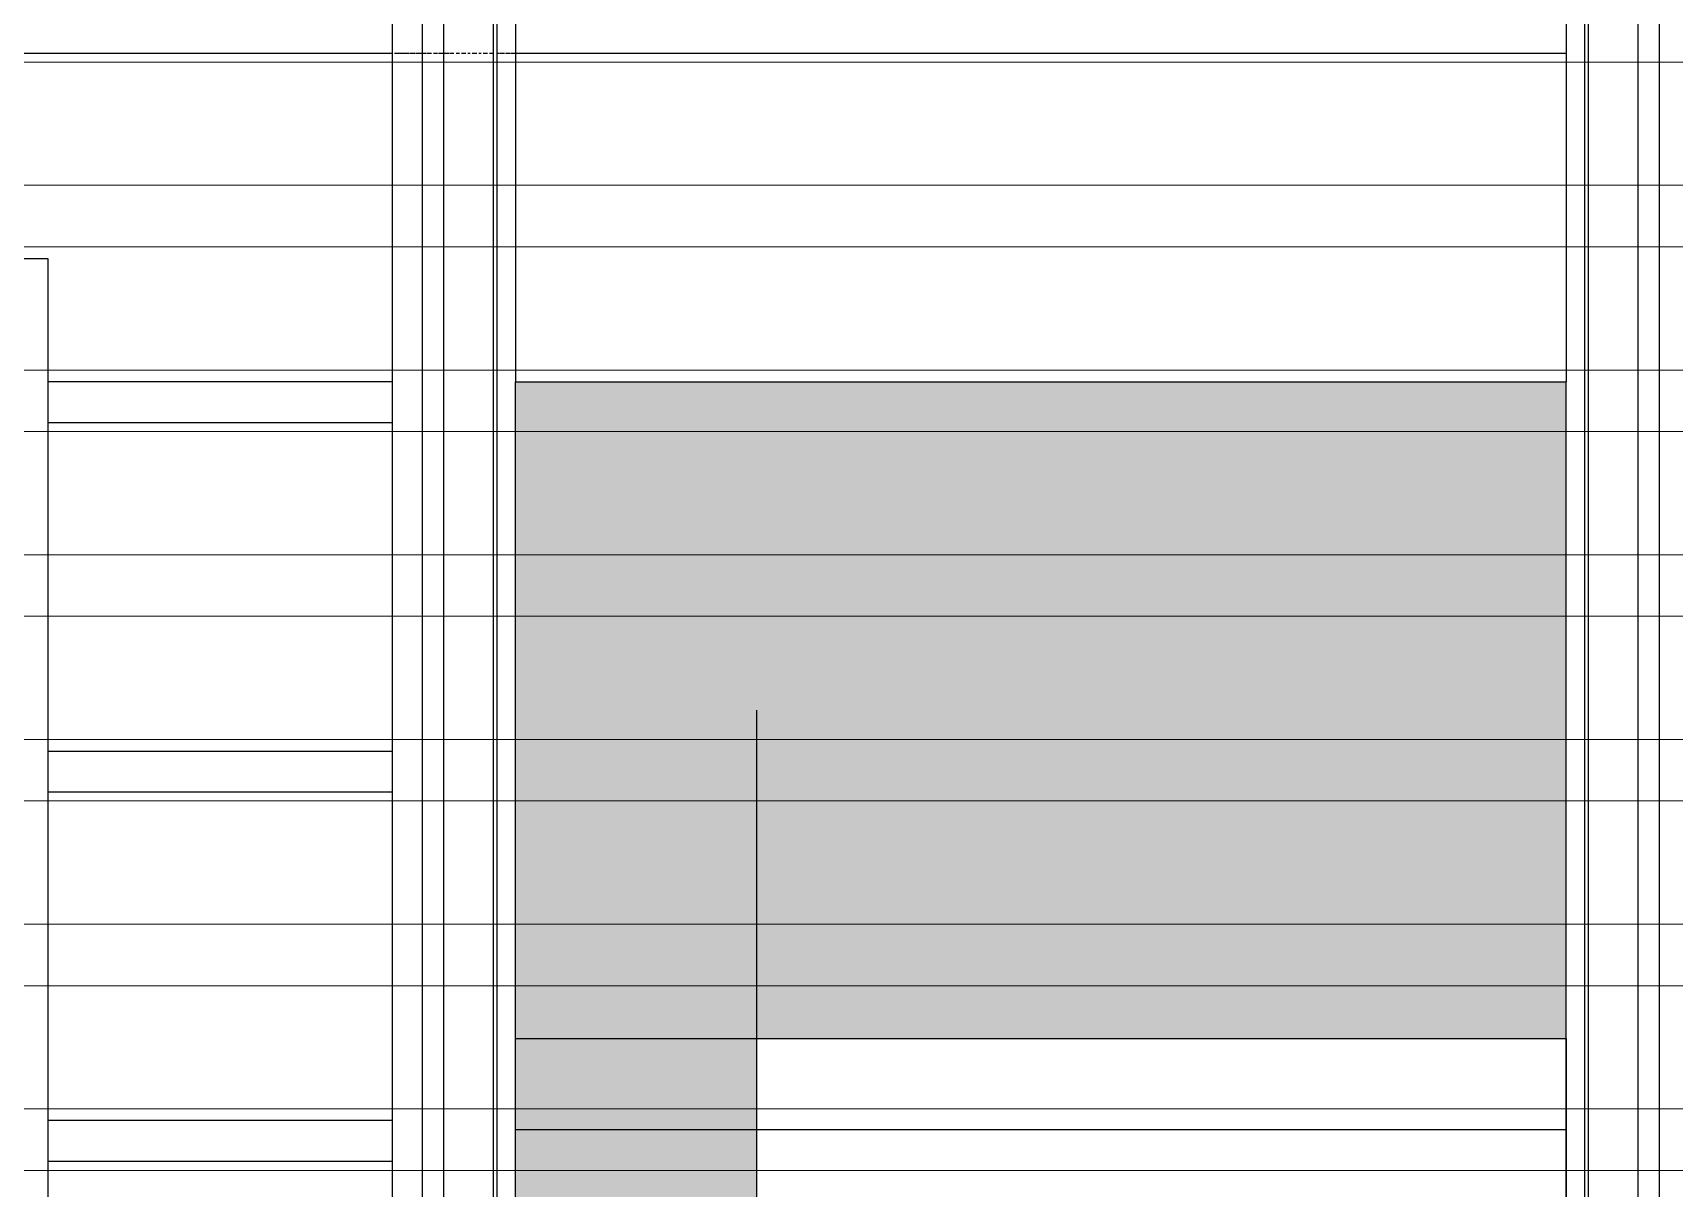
# Model space of a CAD drawing. Header units: inches. Extents: x 37.8 to 126.9, y 5.9 to 51.9.
# Drawn here: x 109.37 to 111.37, y 28.96 to 30.367 of the extents above; entities that cross this region are included whole.
import ezdxf

# ---------------------------------------------------------------- set-up
doc = ezdxf.new("R2010")
doc.units = ezdxf.units.IN
doc.header["$MEASUREMENT"] = 0
doc.layers.add('hatch', color=45, linetype='Continuous', lineweight=9)
doc.layers.add('LAYER1', color=8, linetype='Continuous', lineweight=9)

msp = doc.modelspace()

# ---------------------------------------------------------------- hatches: boundary and pattern name
h = msp.add_hatch(color=0)
h.dxf.hatch_style = 1
h.paths.add_polyline_path([(110.25155, 29.54228), (111.23803, 29.54228), (111.23803, 29.94228), (109.95803, 29.94228), (109.95803, 29.79228), (109.95803, 29.74228), (109.95803, 29.34228), (109.95803, 29.29228), (109.95803, 28.89228), (109.95803, 28.84228), (109.95803, 28.44228), (109.95803, 28.39228), (110.25155, 28.39228)])
h = msp.add_hatch(color=0)
h.dxf.hatch_style = 1
h.paths.add_polyline_path([(109.95803, 29.14228), (110.25155, 29.14228), (110.25155, 29.54228), (111.23803, 29.54228), (111.23803, 29.94228), (109.95803, 29.94228), (109.95803, 29.79228), (109.95803, 29.74228), (109.95803, 29.34228)])
at = {"true_color": 0x9898cc}
h = msp.add_hatch(dxfattribs=at)
h.set_pattern_fill('ANSI31', color=253, angle=135)
h.set_pattern_definition([(180, (290.93332, 353.28142), (-1e-17, -0.125), [])])
h.paths.add_polyline_path([(111.23803, 29.14228), (109.95803, 29.14228), (109.95803, 28.44228), (111.23803, 28.44228)])
at = {"layer": 'hatch'}
h = msp.add_hatch(color=256, dxfattribs=at)
h.dxf.hatch_style = 1
h.set_gradient(color1=(149, 180, 223), color2=(188, 208, 235), one_color=1, tint=0.83, name='INVCURVED')
h.paths.add_polyline_path([(110.25155, 29.14228), (111.23803, 29.14228), (111.23803, 29.54228), (110.25155, 29.54228)])
at = {"layer": 'LAYER1', "true_color": 0xc2b093}
h = msp.add_hatch(dxfattribs=at)
h.set_pattern_fill('ANSI32', color=253, scale=0.6, angle=135)
h.set_pattern_definition([(180, (290.93332, 359.28142), (-1e-17, -0.225), []), (180, (290.85832, 359.35642), (-1e-17, -0.225), [])])
h.paths.add_polyline_path([(106.05653, 37.34228), (106.05653, 37.54228), (106.05653, 37.59228), (106.05653, 37.99228), (106.05653, 38.04228), (106.05653, 38.44228), (106.05653, 38.49228), (106.05653, 38.84228), (107.05653, 38.84228), (107.05653, 38.49228), (107.05653, 38.44228), (107.05653, 38.04228), (107.05653, 37.99228), (107.05653, 37.59228), (107.05653, 37.54228), (107.05653, 37.34228)], flags=16)
h.paths.add_polyline_path([(107.99803, 37.34228), (107.99803, 37.54228), (107.99803, 37.59228), (107.99803, 37.99228), (107.99803, 38.04228), (107.99803, 38.44228), (107.99803, 38.49228), (107.99803, 38.84228), (108.99803, 38.84228), (108.99803, 38.49228), (108.99803, 38.44228), (108.99803, 38.04228), (108.99803, 37.99228), (108.99803, 37.59228), (108.99803, 37.54228), (108.99803, 37.34228)], flags=16)
h.paths.add_polyline_path([(116.59064, 26.14228), (116.59064, 26.94228), (117.19803, 26.94228), (117.19803, 26.14228)])
h.paths.add_polyline_path([(117.39803, 37.34228), (109.19803, 37.34228), (109.19803, 40.69228), (109.19803, 40.99228), (104.09803, 40.99228), (104.09803, 37.34228), (102.15807, 37.34228), (102.15807, 20.54228), (107.51799, 20.54228), (107.51799, 22.74228), (108.71799, 22.74228), (108.71799, 20.54228), (108.91799, 20.54228), (108.91799, 22.74228), (112.11799, 22.74228), (112.11799, 20.54228), (117.39803, 20.54228)])

# ---------------------------------------------------------------- linework, layer by layer
for p, q in [((109.80803, 30.34228), (109.80803, 30.39228)), ((109.84453, 30.34228), (109.84453, 30.39228)), ((109.87053, 30.34228), (109.87053, 30.39228)), ((109.93122, 30.34228), (109.93122, 30.39228)), ((109.93553, 30.34228), (109.93553, 30.39228)), ((109.95803, 30.39228), (109.95803, 30.34228)), ((111.23803, 30.39228), (111.23803, 30.34228)), ((111.26053, 30.39228), (111.26053, 30.34228)), ((111.26484, 30.39228), (111.26484, 30.34228)), ((111.32553, 30.39228), (111.32553, 30.34228)), ((111.35153, 30.39228), (111.35153, 30.34228)), ((109.80803, 30.34228), (102.15803, 30.34228)), ((109.80803, 29.94228), (109.80803, 30.34228)), ((109.81525, 30.34228), (109.81037, 30.34228)), ((109.8221, 30.34228), (109.81588, 30.34228)), ((109.82891, 30.34228), (109.82284, 30.34228)), ((109.83562, 30.34228), (109.82968, 30.34228)), ((109.84267, 30.34228), (109.83632, 30.34228)), ((109.84453, 30.34228), (109.84306, 30.34228)), ((109.84887, 30.34228), (109.84453, 30.34228)), ((109.84453, 29.94228), (109.84453, 30.34228)), ((109.8557, 30.34228), (109.84992, 30.34228)), ((109.86292, 30.34228), (109.85814, 30.34228)), ((109.8698, 30.34228), (109.86405, 30.34228)), ((109.87677, 30.34228), (109.87053, 30.34228)), ((109.87053, 29.94228), (109.87053, 30.34228)), ((109.88293, 30.34228), (109.87738, 30.34228)), ((109.88986, 30.34228), (109.88545, 30.34228)), ((109.89723, 30.34228), (109.89223, 30.34228)), ((109.90248, 30.34228), (109.89983, 30.34228)), ((109.91061, 30.34228), (109.90517, 30.34228)), ((109.91601, 30.34228), (109.91332, 30.34228)), ((109.92381, 30.34228), (109.91867, 30.34228)), ((109.93122, 30.34228), (109.92628, 30.34228)), ((109.93122, 29.94228), (109.93122, 30.34228)), ((109.93749, 30.34228), (109.93553, 30.34228)), ((109.93553, 29.94228), (109.93553, 30.34228)), ((109.94469, 30.34228), (109.93826, 30.34228)), ((109.95143, 30.34228), (109.94568, 30.34228)), ((109.95803, 30.34228), (109.95229, 30.34228)), ((111.23803, 30.34228), (109.95803, 30.34228)), ((109.95803, 30.34228), (109.95803, 29.94228)), ((111.23803, 30.34228), (111.23803, 29.94228)), ((111.26053, 30.34228), (111.26053, 29.94228)), ((111.26484, 30.34228), (111.26484, 29.94228)), ((111.32553, 30.34228), (111.32553, 29.94228)), ((111.35153, 30.34228), (111.35153, 29.94228)), ((105.83803, 30.09228), (109.38803, 30.09228)), ((109.38803, 30.09228), (109.38803, 29.79228)), ((109.80803, 29.94228), (109.38803, 29.94228)), ((109.80803, 29.89228), (109.80803, 29.94228)), ((109.84453, 29.89228), (109.84453, 29.94228)), ((109.87053, 29.89228), (109.87053, 29.94228)), ((109.93122, 29.89228), (109.93122, 29.94228)), ((109.93553, 29.89228), (109.93553, 29.94228)), ((109.95803, 29.94228), (111.23803, 29.94228)), ((109.95803, 29.89228), (109.95803, 29.94228)), ((111.23803, 28.39228), (111.23803, 29.94228)), ((111.23803, 28.39228), (111.23803, 29.94228)), ((111.26053, 29.94228), (111.26053, 29.89228)), ((111.26484, 29.94228), (111.26484, 29.89228)), ((111.32553, 29.94228), (111.32553, 29.89228)), ((111.35153, 29.94228), (111.35153, 29.89228)), ((109.80803, 29.89228), (109.38803, 29.89228)), ((109.80803, 29.49228), (109.80803, 29.89228)), ((109.84453, 29.49228), (109.84453, 29.89228)), ((109.87053, 29.49228), (109.87053, 29.89228)), ((109.93122, 29.49228), (109.93122, 29.89228)), ((109.93553, 29.49228), (109.93553, 29.89228)), ((109.95803, 29.49228), (109.95803, 29.89228)), ((111.26053, 29.89228), (111.26053, 29.49228)), ((111.26484, 29.89228), (111.26484, 29.49228)), ((111.32553, 29.89228), (111.32553, 29.49228)), ((111.35153, 29.89228), (111.35153, 29.49228)), ((109.38803, 29.79228), (109.38803, 29.74228)), ((109.38803, 29.74228), (109.38803, 29.34228)), ((110.25155, 29.54228), (110.25155, 28.39228)), ((110.25155, 29.54228), (110.25155, 29.14228)), ((109.38803, 29.49228), (109.80803, 29.49228)), ((109.80803, 29.44228), (109.80803, 29.49228)), ((109.84453, 29.44228), (109.84453, 29.49228)), ((109.87053, 29.44228), (109.87053, 29.49228)), ((109.93122, 29.44228), (109.93122, 29.49228)), ((109.93553, 29.44228), (109.93553, 29.49228)), ((109.95803, 29.44228), (109.95803, 29.49228)), ((111.26053, 29.49228), (111.26053, 29.44228)), ((111.26484, 29.49228), (111.26484, 29.44228)), ((111.32553, 29.49228), (111.32553, 29.44228)), ((111.35153, 29.49228), (111.35153, 29.44228)), ((109.80803, 29.44228), (109.38803, 29.44228)), ((109.80803, 29.04228), (109.80803, 29.44228)), ((109.84453, 29.04228), (109.84453, 29.44228)), ((109.87053, 29.04228), (109.87053, 29.44228)), ((109.93122, 29.04228), (109.93122, 29.44228)), ((109.93553, 29.04228), (109.93553, 29.44228)), ((109.95803, 29.04228), (109.95803, 29.44228)), ((111.26053, 29.44228), (111.26053, 29.04228)), ((111.26484, 29.44228), (111.26484, 29.04228)), ((111.32553, 29.44228), (111.32553, 29.04228)), ((111.35153, 29.44228), (111.35153, 29.04228)), ((109.38803, 29.34228), (109.38803, 29.29228)), ((109.38803, 29.29228), (109.38803, 28.89228)), ((109.80803, 29.04228), (109.38803, 29.04228)), ((109.80803, 28.99228), (109.80803, 29.04228)), ((109.84453, 28.99228), (109.84453, 29.04228)), ((109.87053, 28.99228), (109.87053, 29.04228)), ((109.93122, 28.99228), (109.93122, 29.04228)), ((109.93553, 28.99228), (109.93553, 29.04228)), ((109.95803, 28.99228), (109.95803, 29.04228)), ((111.26053, 29.04228), (111.26053, 28.99228)), ((111.26484, 29.04228), (111.26484, 28.99228)), ((111.32553, 29.04228), (111.32553, 28.99228)), ((111.35153, 29.04228), (111.35153, 28.99228)), ((109.80803, 28.99228), (109.38803, 28.99228)), ((109.80803, 28.59228), (109.80803, 28.99228)), ((109.84453, 28.59228), (109.84453, 28.99228)), ((109.87053, 28.59228), (109.87053, 28.99228)), ((109.93122, 28.59228), (109.93122, 28.99228)), ((109.93553, 28.59228), (109.93553, 28.99228)), ((109.95803, 28.59228), (109.95803, 28.99228)), ((111.26053, 28.99228), (111.26053, 28.59228)), ((111.26484, 28.99228), (111.26484, 28.59228)), ((111.32553, 28.99228), (111.32553, 28.59228)), ((111.35153, 28.99228), (111.35153, 28.59228))]:
    msp.add_line(p, q)
msp.add_lwpolyline([(109.95803, 29.14228), (111.23803, 29.14228), (111.23803, 28.39228), (109.95803, 28.39228)], close=True)

doc.saveas('drawing.dxf')
